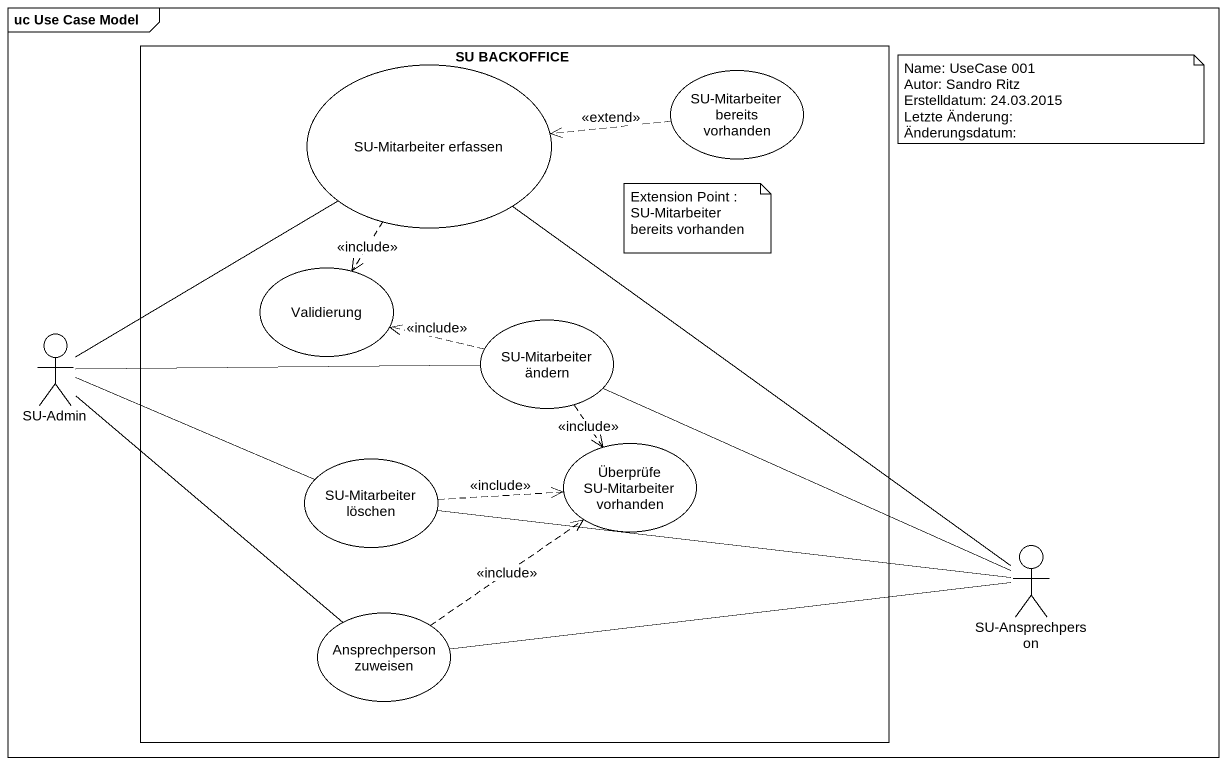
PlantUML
@startuml
mainframe uc Use Case Model
rectangle "SU BACKOFFICE" as SU_BACKOFFICE {
  usecase "SU-Mitarbeiter erfassen" as SU_Mitarbeiter_erfassen
  usecase "SU-Mitarbeiter bereits vorhanden" as SU_Mitarbeiter_bereits
  usecase Validierung
  usecase "SU-Mitarbeiter ändern" as SU_Mitarbeiter_ändern
  usecase "SU-Mitarbeiter löschen" as SU_Mitarbeiter_löschen
  usecase "Überprüfe SU-Mitarbeiter vorhanden" as Überprüfe_SU_Mitarbeiter
  usecase "Ansprechperson zuweisen" as Ansprechperson_zuweisen
}
actor "SU-Admin" as SU_Admin
actor "SU-Ansprechperson" as SU_Ansprechperson
SU_Mitarbeiter_erfassen ..> Validierung : <<include>>
SU_Mitarbeiter_bereits .left.> SU_Mitarbeiter_erfassen : <<extend>>
SU_Admin -up- SU_Mitarbeiter_erfassen
SU_Admin -right- SU_Mitarbeiter_ändern
SU_Admin -right- SU_Mitarbeiter_löschen
SU_Admin -- Ansprechperson_zuweisen
SU_Mitarbeiter_ändern .left.> Validierung : <<include>>
SU_Mitarbeiter_ändern ..> Überprüfe_SU_Mitarbeiter : <<include>>
SU_Mitarbeiter_löschen .right.> Überprüfe_SU_Mitarbeiter : <<include>>
SU_Ansprechperson -up- SU_Mitarbeiter_erfassen
SU_Ansprechperson -left- SU_Mitarbeiter_ändern
SU_Ansprechperson -left- SU_Mitarbeiter_löschen
SU_Ansprechperson -left- Ansprechperson_zuweisen
Ansprechperson_zuweisen .up.> Überprüfe_SU_Mitarbeiter : <<include>>
note as N1
  Name: UseCase 001
  Autor: Sandro Ritz
  Erstelldatum: 24.03.2015
  Letzte Änderung:
  Änderungsdatum:
end note
note as N2
  Extension Point : SU-Mitarbeiter bereits vorhanden
end note
@enduml
